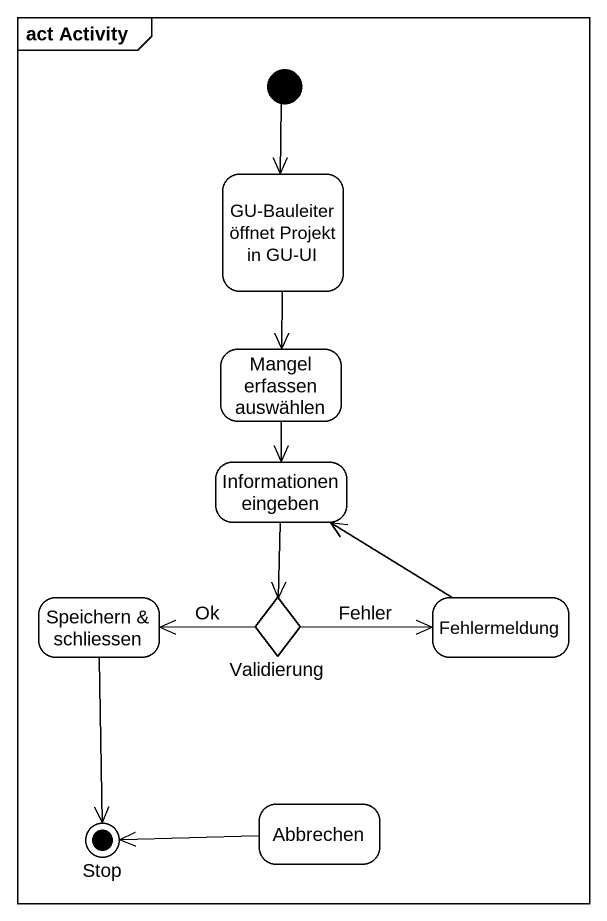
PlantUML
@startuml
mainframe act Activity
hide empty description
state "GU-Bauleiter öffnet Projekt in GU-UI" as GU_Bauleiter_öffnet_Projekt
state "Mangel erfassen auswählen" as Mangel_erfassen_auswählen
state "Informationen eingeben" as Informationen_eingeben
state "Speichern & schliessen" as Speichern_schliessen
state Validierung <<choice>>
state Fehlermeldung
state "Stop" as Stop_ <<end>>
state Abbrechen
[*] --> GU_Bauleiter_öffnet_Projekt
GU_Bauleiter_öffnet_Projekt --> Mangel_erfassen_auswählen
Mangel_erfassen_auswählen --> Informationen_eingeben
Informationen_eingeben --> Validierung
Speichern_schliessen --> Stop_
Validierung -left-> Speichern_schliessen : Ok
Validierung -right-> Fehlermeldung : Fehler
Fehlermeldung -up-> Informationen_eingeben
Abbrechen -left-> Stop_
@enduml
